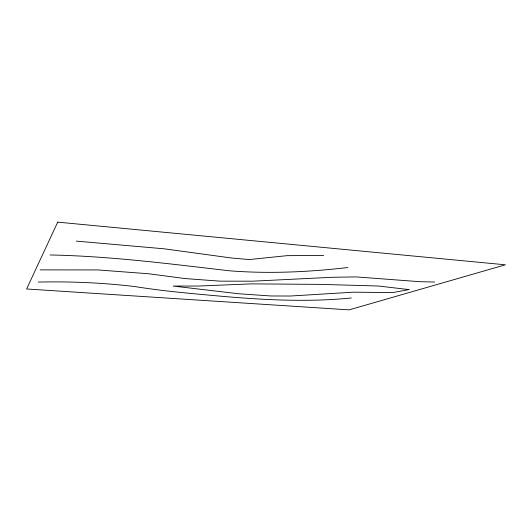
<?xml version="1.0" encoding="UTF-8"?>
<svg xmlns="http://www.w3.org/2000/svg" width="532" height="532" viewBox="0 0 532 532"><rect width="100%" height="100%" fill="white"/><g stroke="black" fill="none" stroke-linecap="round" stroke-linejoin="round"><path stroke-width="0.8" d="M347.948 267.523C308.587 272.091 269.019 273.9 229.458 270.801C169.814 263.879 110.157 256.131 50.041 254.968M351.339 297.973C302.063 302.894 252.368 299.223 203.217 294.595C180.408 292.54 157.618 290.219 134.995 286.588C102.909 282.738 70.61 281.355 38.311 282.06M323.596 255.473L287.061 255.659L249.295 259.55L231.713 258.033L164.228 248.816L76.389 241.122M40.106 269.877L97.928 269.937L148.933 273.787L184.85 278.542L219.902 281.149L252.487 281.195L332.633 277.265L356.174 276.919L420.187 281.721L434.651 282.02M57.722 222.13L26.6 288.982L349.132 309.87L505.4 264.803L57.722 222.13M409.002 289.594L392.822 292.56L353.255 292.188L290.459 296.018L270.928 295.978L238.562 293.744L173.213 286.07L198.376 286.043L251.25 283.875L320.816 284.387L378.332 286.01L409.002 289.594"/></g></svg>
